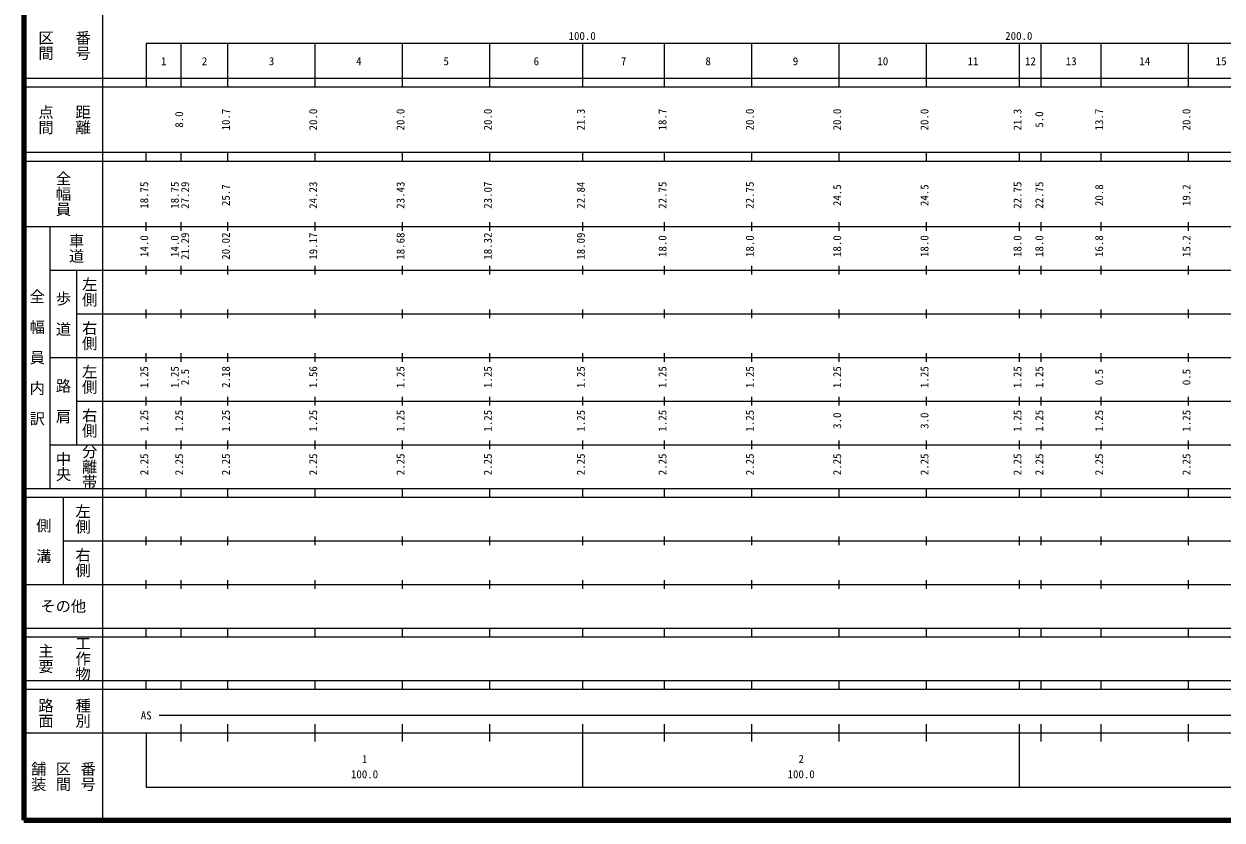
# Model space of a CAD drawing. Units: millimetres, scale not verified. Extents: x 40000 to 680000, y 20000 to 380000.
# Drawn here: x 40000 to 314390, y 20000 to 202409 of the extents above; entities that cross this region are included whole.
import ezdxf
from ezdxf.enums import TextEntityAlignment as Align

# ---------------------------------------------------------------- set-up
doc = ezdxf.new("R2010")
doc.units = ezdxf.units.MM
doc.header["$LTSCALE"] = 1000
doc.layers.add('M-TTL', color=2, linetype='Continuous', lineweight=140)
doc.layers.add('M-TTL-BAND', color=7, linetype='Continuous', lineweight=25)
doc.styles.add('@ＭＳ ゴシック', font='')
doc.styles.add('ＭＳ ゴシック', font='')
doc.styles.get('@ＭＳ ゴシック').set_extended_font_data('@MS Gothic')
doc.styles.get('ＭＳ ゴシック').set_extended_font_data('MS Gothic')

msp = doc.modelspace()

# ---------------------------------------------------------------- linework, layer by layer
at = {"layer": 'M-TTL'}
for p, q in [((40000, 380000), (40000, 20000)), ((40000, 20000), (680000, 20000))]:
    msp.add_line(p, q, dxfattribs=at)
at = {"layer": 'M-TTL-BAND'}
for p, q in [((58000, 370000), (58000, 20000)), ((68000, 198000), (579000, 198000)), ((68000, 198000), (68000, 188000)), ((76000, 188000), (76000, 198000)), ((86700, 188000), (86700, 198000)), ((106700, 188000), (106700, 198000)), ((126700, 188000), (126700, 198000)), ((146700, 188000), (146700, 198000)), ((168000, 188000), (168000, 198000)), ((186700, 188000), (186700, 198000)), ((206700, 188000), (206700, 198000)), ((226700, 188000), (226700, 198000)), ((246700, 188000), (246700, 198000)), ((268000, 188000), (268000, 198000)), ((273000, 188000), (273000, 198000)), ((286700, 188000), (286700, 198000)), ((306700, 188000), (306700, 198000)), ((40000, 190000), (579000, 190000)), ((40000, 188000), (579000, 188000)), ((40000, 173000), (579000, 173000)), ((68000, 171000), (68000, 173000)), ((76000, 171000), (76000, 173000)), ((86700, 171000), (86700, 173000)), ((106700, 171000), (106700, 173000)), ((126700, 171000), (126700, 173000)), ((146700, 171000), (146700, 173000)), ((168000, 171000), (168000, 173000)), ((186700, 171000), (186700, 173000)), ((206700, 171000), (206700, 173000)), ((226700, 171000), (226700, 173000)), ((246700, 171000), (246700, 173000)), ((268000, 171000), (268000, 173000)), ((273000, 171000), (273000, 173000)), ((286700, 171000), (286700, 173000)), ((306700, 171000), (306700, 173000)), ((40000, 171000), (579000, 171000)), ((68000, 155000), (68000, 157000)), ((76000, 155000), (76000, 157000)), ((86700, 155000), (86700, 157000)), ((106700, 155000), (106700, 157000)), ((126700, 155000), (126700, 157000)), ((146700, 155000), (146700, 157000)), ((168000, 155000), (168000, 157000)), ((186700, 155000), (186700, 157000)), ((206700, 155000), (206700, 157000)), ((226700, 155000), (226700, 157000)), ((246700, 155000), (246700, 157000)), ((268000, 155000), (268000, 157000)), ((273000, 155000), (273000, 157000)), ((286700, 155000), (286700, 157000)), ((306700, 155000), (306700, 157000)), ((40000, 156000), (579000, 156000)), ((46000, 96000), (46000, 156000)), ((46000, 146000), (579000, 146000)), ((52000, 146000), (52000, 106000)), ((68000, 145000), (68000, 147000)), ((76000, 145000), (76000, 147000)), ((86700, 145000), (86700, 147000)), ((106700, 145000), (106700, 147000)), ((126700, 145000), (126700, 147000)), ((146700, 145000), (146700, 147000)), ((168000, 145000), (168000, 147000)), ((186700, 145000), (186700, 147000)), ((206700, 145000), (206700, 147000)), ((226700, 145000), (226700, 147000)), ((246700, 145000), (246700, 147000)), ((268000, 145000), (268000, 147000)), ((273000, 145000), (273000, 147000)), ((286700, 145000), (286700, 147000)), ((306700, 145000), (306700, 147000)), ((52000, 136000), (579000, 136000)), ((68000, 135000), (68000, 137000)), ((76000, 135000), (76000, 137000)), ((86700, 135000), (86700, 137000)), ((106700, 135000), (106700, 137000)), ((126700, 135000), (126700, 137000)), ((146700, 135000), (146700, 137000)), ((168000, 135000), (168000, 137000)), ((186700, 135000), (186700, 137000)), ((206700, 135000), (206700, 137000)), ((226700, 135000), (226700, 137000)), ((246700, 135000), (246700, 137000)), ((268000, 135000), (268000, 137000)), ((273000, 135000), (273000, 137000)), ((286700, 135000), (286700, 137000)), ((306700, 135000), (306700, 137000)), ((68000, 125000), (68000, 127000)), ((76000, 125000), (76000, 127000)), ((86700, 125000), (86700, 127000)), ((106700, 125000), (106700, 127000)), ((126700, 125000), (126700, 127000)), ((146700, 125000), (146700, 127000)), ((168000, 125000), (168000, 127000)), ((186700, 125000), (186700, 127000)), ((206700, 125000), (206700, 127000)), ((226700, 125000), (226700, 127000)), ((246700, 125000), (246700, 127000)), ((268000, 125000), (268000, 127000)), ((273000, 125000), (273000, 127000)), ((286700, 125000), (286700, 127000)), ((306700, 125000), (306700, 127000)), ((46000, 126000), (579000, 126000)), ((52000, 116000), (579000, 116000)), ((68000, 115000), (68000, 117000)), ((76000, 115000), (76000, 117000)), ((86700, 115000), (86700, 117000)), ((106700, 115000), (106700, 117000)), ((126700, 115000), (126700, 117000)), ((146700, 115000), (146700, 117000)), ((168000, 115000), (168000, 117000)), ((186700, 115000), (186700, 117000)), ((206700, 115000), (206700, 117000)), ((226700, 115000), (226700, 117000)), ((246700, 115000), (246700, 117000)), ((268000, 115000), (268000, 117000)), ((273000, 115000), (273000, 117000)), ((286700, 115000), (286700, 117000)), ((306700, 115000), (306700, 117000)), ((46000, 106000), (579000, 106000)), ((68000, 105000), (68000, 107000)), ((76000, 105000), (76000, 107000)), ((86700, 105000), (86700, 107000)), ((106700, 105000), (106700, 107000)), ((126700, 105000), (126700, 107000)), ((146700, 105000), (146700, 107000)), ((168000, 105000), (168000, 107000)), ((186700, 105000), (186700, 107000)), ((206700, 105000), (206700, 107000)), ((226700, 105000), (226700, 107000)), ((246700, 105000), (246700, 107000)), ((268000, 105000), (268000, 107000)), ((273000, 105000), (273000, 107000)), ((286700, 105000), (286700, 107000)), ((306700, 105000), (306700, 107000)), ((40000, 96000), (579000, 96000)), ((40000, 94000), (579000, 94000)), ((49000, 94000), (49000, 74000)), ((68000, 94000), (68000, 96000)), ((76000, 94000), (76000, 96000)), ((86700, 94000), (86700, 96000)), ((106700, 94000), (106700, 96000)), ((126700, 94000), (126700, 96000)), ((146700, 94000), (146700, 96000)), ((168000, 94000), (168000, 96000)), ((186700, 94000), (186700, 96000)), ((206700, 94000), (206700, 96000)), ((226700, 94000), (226700, 96000)), ((246700, 94000), (246700, 96000)), ((268000, 94000), (268000, 96000)), ((273000, 94000), (273000, 96000)), ((286700, 94000), (286700, 96000)), ((306700, 94000), (306700, 96000)), ((49000, 84000), (579000, 84000)), ((68000, 83000), (68000, 85000)), ((76000, 83000), (76000, 85000)), ((86700, 83000), (86700, 85000)), ((106700, 83000), (106700, 85000)), ((126700, 83000), (126700, 85000)), ((146700, 83000), (146700, 85000)), ((168000, 83000), (168000, 85000)), ((186700, 83000), (186700, 85000)), ((206700, 83000), (206700, 85000)), ((226700, 83000), (226700, 85000)), ((246700, 83000), (246700, 85000)), ((268000, 83000), (268000, 85000)), ((273000, 83000), (273000, 85000)), ((286700, 83000), (286700, 85000)), ((306700, 83000), (306700, 85000)), ((68000, 73000), (68000, 75000)), ((76000, 73000), (76000, 75000)), ((86700, 73000), (86700, 75000)), ((106700, 73000), (106700, 75000)), ((126700, 73000), (126700, 75000)), ((146700, 73000), (146700, 75000)), ((168000, 73000), (168000, 75000)), ((186700, 73000), (186700, 75000)), ((206700, 73000), (206700, 75000)), ((226700, 73000), (226700, 75000)), ((246700, 73000), (246700, 75000)), ((268000, 73000), (268000, 75000)), ((273000, 73000), (273000, 75000)), ((286700, 73000), (286700, 75000)), ((306700, 73000), (306700, 75000)), ((40000, 74000), (579000, 74000)), ((40000, 64000), (579000, 64000)), ((68000, 62000), (68000, 64000)), ((76000, 62000), (76000, 64000)), ((86700, 62000), (86700, 64000)), ((106700, 62000), (106700, 64000)), ((126700, 62000), (126700, 64000)), ((146700, 62000), (146700, 64000)), ((168000, 62000), (168000, 64000)), ((186700, 62000), (186700, 64000)), ((206700, 62000), (206700, 64000)), ((226700, 62000), (226700, 64000)), ((246700, 62000), (246700, 64000)), ((268000, 62000), (268000, 64000)), ((273000, 62000), (273000, 64000)), ((286700, 62000), (286700, 64000)), ((306700, 62000), (306700, 64000)), ((40000, 62000), (579000, 62000)), ((40000, 52000), (579000, 52000)), ((40000, 50000), (579000, 50000)), ((68000, 50000), (68000, 52000)), ((76000, 50000), (76000, 52000)), ((86700, 50000), (86700, 52000)), ((106700, 50000), (106700, 52000)), ((126700, 50000), (126700, 52000)), ((146700, 50000), (146700, 52000)), ((168000, 50000), (168000, 52000)), ((186700, 50000), (186700, 52000)), ((206700, 50000), (206700, 52000)), ((226700, 50000), (226700, 52000)), ((246700, 50000), (246700, 52000)), ((268000, 50000), (268000, 52000)), ((273000, 50000), (273000, 52000)), ((286700, 50000), (286700, 52000)), ((306700, 50000), (306700, 52000)), ((71000, 44000), (565000, 44000)), ((76000, 38000), (76000, 42000)), ((86700, 38000), (86700, 42000)), ((106700, 38000), (106700, 42000)), ((126700, 38000), (126700, 42000)), ((146700, 38000), (146700, 42000)), ((168000, 27500), (168000, 42000)), ((186700, 38000), (186700, 42000)), ((206700, 38000), (206700, 42000)), ((226700, 38000), (226700, 42000)), ((246700, 38000), (246700, 42000)), ((268000, 27500), (268000, 42000)), ((273000, 38000), (273000, 42000)), ((286700, 38000), (286700, 42000)), ((306700, 38000), (306700, 42000)), ((40000, 40000), (579000, 40000)), ((68000, 40000), (68000, 27500)), ((68000, 27500), (579000, 27500))]:
    msp.add_line(p, q, dxfattribs=at)

# ---------------------------------------------------------------- texts
at = {"layer": 'M-TTL-BAND', "style": '@ＭＳ ゴシック'}
for s, p in [('区間', (45000, 197500)), ('番号', (53500, 197500)), ('点間', (45000, 180500)), ('距離', (53500, 180500)), ('全幅員', (49000, 163500)), ('車道', (52000, 151000)), ('左側', (55000, 141000)), ('全\u3000幅\u3000員\u3000内\u3000訳', (43000, 126000)), ('歩\u3000道', (49000, 136000)), ('右側', (55000, 131000)), ('左側', (55000, 121000)), ('路\u3000肩', (49000, 116000)), ('右側', (55000, 111000)), ('中央', (49000, 101000)), ('分離帯', (55000, 101000)), ('左側', (53500, 89000)), ('側\u3000溝', (44500, 84000)), ('右側', (53500, 79000)), ('工作物', (53500, 57000)), ('主要', (45000, 57000)), ('路面', (45000, 44500)), ('種別', (53500, 44500)), ('舗装', (43333, 30000)), ('区間', (49000, 30000)), ('番号', (54667, 30000))]:
    msp.add_text(s, height=2566, rotation=270, dxfattribs=at).set_placement(p, align=Align.MIDDLE_CENTER)
at = {"layer": 'M-TTL-BAND', "style": 'ＭＳ ゴシック'}
for s, p in [('100.0', (167844, 198195)), ('200.0', (267844, 198195)), ('1', (72000, 192405)), ('2', (81350, 192405)), ('3', (96700, 192405)), ('4', (116700, 192405)), ('5', (136700, 192405)), ('6', (157350, 192405)), ('7', (177350, 192405)), ('8', (196700, 192405)), ('9', (216700, 192405)), ('10', (236700, 192405)), ('11', (257350, 192405)), ('12', (270500, 192405)), ('13', (279850, 192405)), ('14', (296700, 192405)), ('15', (314200, 192405)), ('AS', (68000, 42500)), ('1', (118000, 32523)), ('2', (218000, 32523)), ('100.0', (118000, 29033)), ('100.0', (218000, 29033))]:
    msp.add_text(s, height=1833, dxfattribs=at).set_placement(p, align=Align.BOTTOM_CENTER)
for s, p in [('8.0', (77000, 180500)), ('10.7', (87700, 180500)), ('20.0', (107700, 180500)), ('20.0', (127700, 180500)), ('20.0', (147700, 180500)), ('21.3', (169000, 180500)), ('18.7', (187700, 180500)), ('20.0', (207700, 180500)), ('20.0', (227700, 180500)), ('20.0', (247700, 180500)), ('21.3', (269000, 180500)), ('5.0', (274000, 180500)), ('13.7', (287700, 180500)), ('20.0', (307700, 180500)), ('18.75', (69000, 163174)), ('18.75', (76000, 163174)), ('27.29', (78370, 163174)), ('25.7', (87700, 163174)), ('24.23', (107700, 163174)), ('23.43', (127700, 163174)), ('23.07', (147700, 163174)), ('22.84', (169000, 163174)), ('22.75', (187700, 163174)), ('22.75', (207700, 163174)), ('24.5', (227700, 163174)), ('24.5', (247700, 163174)), ('22.75', (269000, 163174)), ('22.75', (274000, 163174)), ('20.8', (287700, 163174)), ('19.2', (307700, 163174)), ('14.0', (69000, 151500)), ('14.0', (76000, 151500)), ('21.29', (78370, 151500)), ('20.02', (87700, 151500)), ('19.17', (107700, 151500)), ('18.68', (127700, 151500)), ('18.32', (147700, 151500)), ('18.09', (169000, 151500)), ('18.0', (187700, 151500)), ('18.0', (207700, 151500)), ('18.0', (227700, 151500)), ('18.0', (247700, 151500)), ('18.0', (269000, 151500)), ('18.0', (274000, 151500)), ('16.8', (287700, 151500)), ('15.2', (307700, 151500)), ('1.25', (69000, 121500)), ('1.25', (76000, 121500)), ('2.18', (87700, 121500)), ('1.56', (107700, 121500)), ('1.25', (127700, 121500)), ('1.25', (147700, 121500)), ('1.25', (169000, 121500)), ('1.25', (187700, 121500)), ('1.25', (207700, 121500)), ('1.25', (227700, 121500)), ('1.25', (247700, 121500)), ('1.25', (269000, 121500)), ('1.25', (274000, 121500)), ('2.5', (78370, 121500)), ('0.5', (287700, 121500)), ('0.5', (307700, 121500)), ('1.25', (69000, 111500)), ('1.25', (77000, 111500)), ('1.25', (87700, 111500)), ('1.25', (107700, 111500)), ('1.25', (127700, 111500)), ('1.25', (147700, 111500)), ('1.25', (169000, 111500)), ('1.25', (187700, 111500)), ('1.25', (207700, 111500)), ('3.0', (227700, 111500)), ('3.0', (247700, 111500)), ('1.25', (269000, 111500)), ('1.25', (274000, 111500)), ('1.25', (287700, 111500)), ('1.25', (307700, 111500)), ('2.25', (69000, 101500)), ('2.25', (77000, 101500)), ('2.25', (87700, 101500)), ('2.25', (107700, 101500)), ('2.25', (127700, 101500)), ('2.25', (147700, 101500)), ('2.25', (169000, 101500)), ('2.25', (187700, 101500)), ('2.25', (207700, 101500)), ('2.25', (227700, 101500)), ('2.25', (247700, 101500)), ('2.25', (269000, 101500)), ('2.25', (274000, 101500)), ('2.25', (287700, 101500)), ('2.25', (307700, 101500))]:
    msp.add_text(s, height=1833, rotation=90, dxfattribs=at).set_placement(p, align=Align.BOTTOM_CENTER)
msp.add_text('その他', height=2566, dxfattribs=at).set_placement((49000, 69000), align=Align.MIDDLE_CENTER)

doc.saveas('drawing.dxf')
